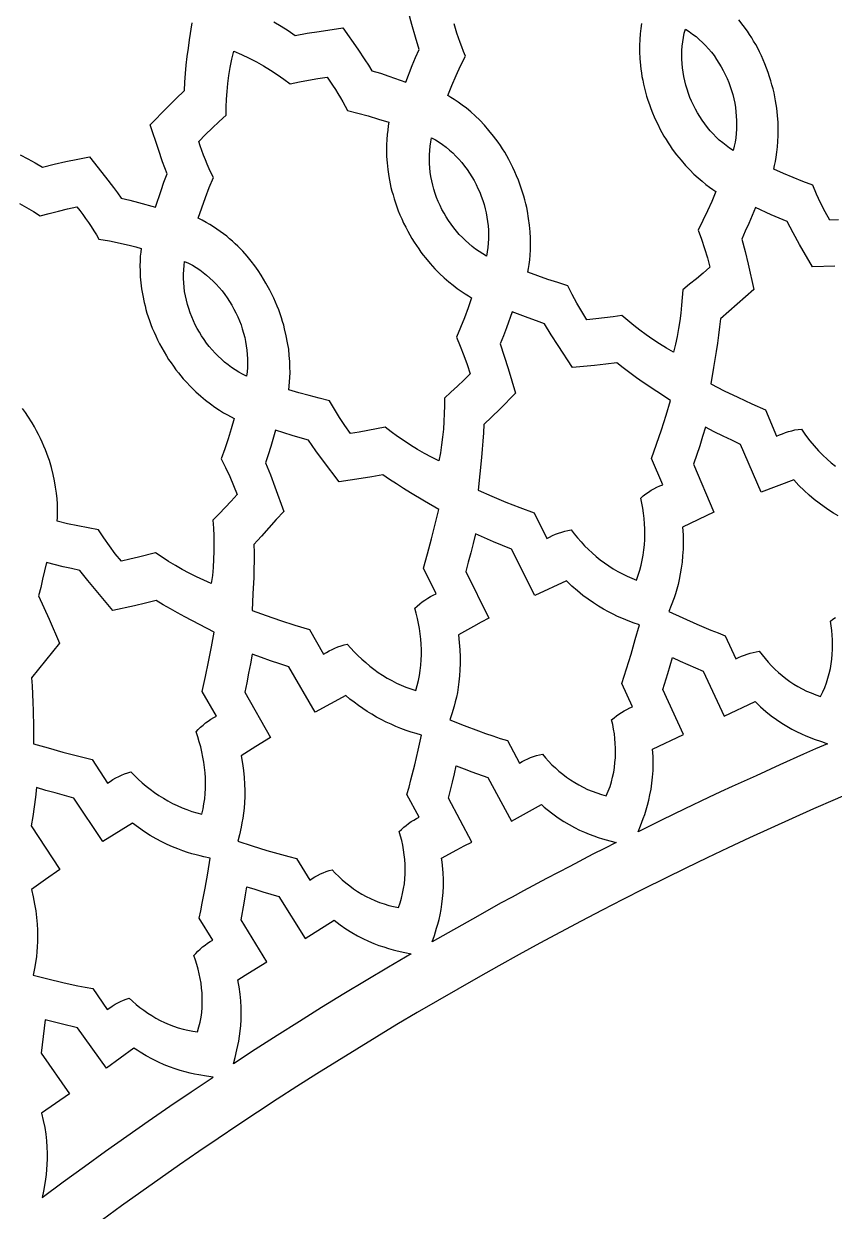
# Model space of a CAD drawing. Extents: x -550 to 550, y -550 to 550.
# Drawn here: x -216.7 to -141.9, y 287.4 to 397 of the extents above; entities that cross this region are included whole.
import ezdxf

# ---------------------------------------------------------------- set-up
doc = ezdxf.new("R2010")
doc.units = 0
doc.layers.add('LAYER_1', color=18, linetype='CONTINUOUS')
doc.layers.add('LAYER_10', color=4, linetype='CONTINUOUS')

msp = doc.modelspace()

# ---------------------------------------------------------------- linework, layer by layer
at = {"layer": 'LAYER_1'}
msp.add_lwpolyline([(0, 550, 0.414214), (-550, 0, 0.414214), (0, -550, 0.414214), (550, 0, 0.414214)], format="xyb", close=True, dxfattribs=at)
for points in [[(-193.64, 397.23), (-192.96, 396.82), (-192.3, 396.41), (-191.65, 395.97), (-190.55, 396.17), (-189.45, 396.34), (-187.25, 396.67), (-185.89, 394.7), (-185.22, 393.71), (-184.89, 393.21), (-184.57, 392.7), (-183.78, 392.47), (-183, 392.21), (-181.45, 391.66), (-180.85, 393.18), (-180.54, 393.93), (-180.2, 394.68), (-180.55, 395.82), (-180.88, 396.98), (-181.5, 399.29)], [(-217.05, 384.94), (-216.35, 384.58), (-215.67, 384.2), (-214.99, 383.81), (-213.91, 384.08), (-212.82, 384.32), (-211.73, 384.55), (-210.64, 384.76), (-209.16, 382.87), (-208.43, 381.92), (-208.07, 381.43), (-207.72, 380.95), (-206.92, 380.76), (-206.12, 380.55), (-204.54, 380.1), (-204.04, 381.66), (-203.77, 382.43), (-203.48, 383.19), (-203.9, 384.31), (-204.29, 385.45), (-205.05, 387.72), (-203.48, 389.31), (-202.69, 390.1), (-201.89, 390.87), (-201.84, 391.66), (-201.78, 392.44), (-201.71, 393.22), (-201.62, 394.01), (-201.51, 394.79), (-201.4, 395.56), (-201.16, 397.12)], [(-159.7, 397.06), (-159.77, 396.61), (-159.82, 396.12), (-159.85, 395.6), (-159.87, 395.04), (-159.87, 394.45), (-159.84, 393.84), (-159.79, 393.19), (-159.75, 392.86), (-159.7, 392.52), (-159.65, 392.18), (-159.58, 391.83), (-159.5, 391.47), (-159.42, 391.11), (-159.32, 390.74), (-159.22, 390.36), (-159.1, 389.99), (-158.97, 389.6), (-158.83, 389.22), (-158.67, 388.82), (-158.51, 388.44), (-158.34, 388.06), (-158.17, 387.7), (-157.99, 387.35), (-157.81, 387.01), (-157.62, 386.68), (-157.43, 386.36), (-157.24, 386.06), (-157.04, 385.76), (-156.85, 385.48), (-156.45, 384.94), (-156.04, 384.44), (-155.64, 383.97), (-155.24, 383.55), (-154.85, 383.17), (-154.47, 382.81), (-154.1, 382.5), (-153.74, 382.22), (-153.41, 381.96), (-153.1, 381.74), (-152.82, 381.55), (-153.2, 380.65), (-153.6, 379.76), (-154.02, 378.88), (-154.45, 378), (-154.15, 377.16), (-153.87, 376.3), (-153.61, 375.43), (-153.39, 374.56), (-154, 374.03), (-154.63, 373.5), (-155.26, 372.99), (-155.89, 372.49), (-155.94, 371.77), (-155.99, 371.06), (-156.07, 370.34), (-156.16, 369.63), (-156.27, 368.91), (-156.4, 368.18), (-156.56, 367.46), (-156.75, 366.73), (-157.4, 367.1), (-158.04, 367.5), (-158.65, 367.9), (-159.25, 368.32), (-159.84, 368.76), (-160.4, 369.2), (-160.96, 369.65), (-161.51, 370.12), (-162.31, 370), (-163.12, 369.89), (-163.92, 369.8), (-164.73, 369.71), (-165.2, 370.48), (-165.66, 371.26), (-166.08, 372.05), (-166.48, 372.86), (-167.41, 373.15), (-168.34, 373.45), (-169.26, 373.77), (-170.17, 374.11), (-170.11, 374.45), (-170.06, 374.82), (-170.01, 375.24), (-169.97, 375.69), (-169.94, 376.18), (-169.93, 376.7), (-169.94, 377.25), (-169.97, 377.83), (-170.03, 378.44), (-170.11, 379.08), (-170.22, 379.74), (-170.29, 380.09), (-170.37, 380.43), (-170.46, 380.78), (-170.56, 381.14), (-170.67, 381.5), (-170.79, 381.87), (-170.92, 382.24), (-171.06, 382.62), (-171.22, 383), (-171.39, 383.39), (-171.56, 383.77), (-171.74, 384.14), (-171.93, 384.5), (-172.12, 384.84), (-172.32, 385.18), (-172.52, 385.5), (-172.72, 385.81), (-172.93, 386.11), (-173.13, 386.4), (-173.34, 386.68), (-173.77, 387.2), (-174.19, 387.69), (-174.62, 388.13), (-175.04, 388.54), (-175.46, 388.91), (-175.86, 389.24), (-176.25, 389.54), (-176.62, 389.8), (-176.97, 390.04), (-177.29, 390.24), (-177.58, 390.42), (-177.21, 391.34), (-176.81, 392.26), (-176.39, 393.17), (-175.95, 394.06), (-176.12, 394.48), (-176.28, 394.9), (-176.44, 395.33), (-176.59, 395.76), (-176.73, 396.18), (-176.86, 396.62), (-176.99, 397.05)], [(-141.51, 378.93), (-142.32, 378.9), (-142.75, 379.69), (-143.16, 380.5), (-143.53, 381.32), (-143.89, 382.15), (-144.8, 382.49), (-145.7, 382.85), (-146.6, 383.23), (-147.49, 383.62), (-147.41, 383.95), (-147.34, 384.33), (-147.26, 384.74), (-147.2, 385.19), (-147.14, 385.67), (-147.1, 386.19), (-147.08, 386.74), (-147.07, 387.32), (-147.09, 387.94), (-147.13, 388.58), (-147.21, 389.25), (-147.26, 389.59), (-147.32, 389.94), (-147.39, 390.3), (-147.46, 390.66), (-147.55, 391.03), (-147.65, 391.4), (-147.76, 391.78), (-147.88, 392.16), (-148.01, 392.55), (-148.15, 392.95), (-148.3, 393.34), (-148.46, 393.72), (-148.63, 394.09), (-148.8, 394.44), (-148.97, 394.79), (-149.15, 395.12), (-149.34, 395.45), (-149.52, 395.76), (-149.72, 396.06), (-149.91, 396.35), (-150.3, 396.9), (-150.7, 397.41)], [(-217.09, 380.45), (-216.45, 380.09), (-215.82, 379.71), (-215.2, 379.32), (-214.36, 379.54), (-213.51, 379.75), (-212.67, 379.95), (-211.82, 380.14), (-211.54, 379.79), (-211.27, 379.43), (-211.01, 379.06), (-210.75, 378.69), (-210.49, 378.32), (-210.25, 377.94), (-210.01, 377.56), (-209.78, 377.17), (-208.79, 376.99), (-207.82, 376.79), (-206.85, 376.56), (-206.37, 376.44), (-205.89, 376.31), (-205.92, 375.96), (-205.96, 375.58), (-205.98, 375.16), (-205.99, 374.71), (-205.98, 374.22), (-205.96, 373.69), (-205.91, 373.14), (-205.84, 372.56), (-205.73, 371.95), (-205.6, 371.32), (-205.52, 370.99), (-205.43, 370.66), (-205.34, 370.33), (-205.23, 369.98), (-205.11, 369.64), (-204.98, 369.29), (-204.85, 368.94), (-204.69, 368.58), (-204.53, 368.22), (-204.36, 367.85), (-204.17, 367.49), (-203.97, 367.12), (-203.76, 366.75), (-203.55, 366.4), (-203.34, 366.06), (-203.12, 365.73), (-202.89, 365.42), (-202.67, 365.11), (-202.44, 364.82), (-202.22, 364.54), (-201.99, 364.27), (-201.76, 364.01), (-201.29, 363.52), (-200.83, 363.07), (-200.38, 362.66), (-199.93, 362.29), (-199.49, 361.95), (-199.07, 361.65), (-198.66, 361.38), (-198.28, 361.14), (-197.92, 360.93), (-197.28, 360.59), (-197.57, 359.65), (-197.86, 358.72), (-198.16, 357.8), (-198.49, 356.88), (-198.08, 356.07), (-197.7, 355.25), (-197.35, 354.42), (-197.02, 353.58), (-197.56, 352.97), (-198.12, 352.38), (-198.68, 351.79), (-199.25, 351.21), (-199.21, 350.49), (-199.18, 349.77), (-199.16, 349.05), (-199.17, 348.33), (-199.19, 347.6), (-199.23, 346.86), (-199.3, 346.12), (-199.4, 345.37), (-200.1, 345.67), (-200.78, 345.98), (-201.44, 346.31), (-202.09, 346.66), (-202.72, 347.03), (-203.34, 347.4), (-203.95, 347.79), (-204.55, 348.19), (-206.12, 347.79), (-206.91, 347.6), (-207.7, 347.42), (-208.27, 348.12), (-208.81, 348.84), (-209.32, 349.58), (-209.82, 350.33), (-210.77, 350.5), (-211.73, 350.69), (-212.67, 350.89), (-213.62, 351.12), (-213.6, 351.46), (-213.59, 351.84), (-213.6, 352.26), (-213.61, 352.71), (-213.64, 353.2), (-213.7, 353.72), (-213.77, 354.27), (-213.87, 354.84), (-214, 355.44), (-214.16, 356.07), (-214.35, 356.71), (-214.46, 357.04), (-214.58, 357.38), (-214.71, 357.72), (-214.85, 358.06), (-215.01, 358.41), (-215.17, 358.76), (-215.34, 359.12), (-215.53, 359.47), (-215.73, 359.83), (-215.94, 360.2), (-216.33, 360.81), (-216.56, 361.17), (-216.82, 361.54)], [(-141.86, 374.66), (-143.92, 374.6), (-145.11, 376.68), (-145.69, 377.73), (-146.25, 378.78), (-146.99, 379.09), (-147.72, 379.41), (-149.17, 380.07), (-149.79, 378.61), (-150.11, 377.89), (-150.44, 377.17), (-150.13, 376.01), (-149.85, 374.85), (-149.31, 372.51), (-150.85, 371.15), (-151.62, 370.47), (-152.41, 369.81), (-152.49, 369.06), (-152.58, 368.3), (-152.68, 367.55), (-152.79, 366.8), (-153.04, 365.3), (-153.3, 363.8), (-152.05, 363.17), (-150.79, 362.56), (-149.52, 361.96), (-148.25, 361.39), (-147.22, 358.96), (-146.95, 359.09), (-146.68, 359.2), (-146.4, 359.31), (-146.11, 359.4), (-145.82, 359.47), (-145.53, 359.54), (-145.23, 359.59), (-144.93, 359.62), (-144.55, 359.07), (-144.16, 358.55), (-143.77, 358.07), (-143.37, 357.63), (-142.97, 357.22), (-142.57, 356.85), (-142.18, 356.51), (-141.79, 356.2)], [(-141.54, 351.62), (-141.96, 351.86), (-142.39, 352.13), (-142.84, 352.44), (-143.29, 352.77), (-143.75, 353.13), (-144.22, 353.53), (-144.69, 353.96), (-145.17, 354.43), (-145.64, 354.94), (-148.64, 353.79), (-150.55, 358.2), (-151.36, 358.59), (-152.17, 358.98), (-152.98, 359.38), (-153.78, 359.79), (-154.05, 358.93), (-154.32, 358.08), (-154.88, 356.39), (-153.01, 351.95), (-155.9, 350.56), (-155.86, 349.86), (-155.85, 349.19), (-155.86, 348.55), (-155.9, 347.93), (-155.95, 347.34), (-156.02, 346.78), (-156.11, 346.25), (-156.21, 345.75), (-156.32, 345.28), (-156.44, 344.83), (-156.57, 344.42), (-156.69, 344.03), (-156.94, 343.35), (-157.16, 342.79), (-155.88, 342.2), (-154.59, 341.62), (-153.94, 341.34), (-153.29, 341.07), (-152.63, 340.81), (-151.97, 340.55), (-150.98, 338.4), (-150.73, 338.53), (-150.47, 338.65), (-150.2, 338.76), (-149.94, 338.85), (-149.66, 338.94), (-149.38, 339.01), (-149.1, 339.07), (-148.82, 339.11), (-148.56, 338.77), (-148.29, 338.43), (-148, 338.09), (-147.7, 337.77), (-147.39, 337.46), (-147.06, 337.16), (-146.72, 336.87), (-146.37, 336.59), (-146.01, 336.33), (-145.64, 336.08), (-145.25, 335.85), (-144.85, 335.64), (-144.45, 335.44), (-144.03, 335.26), (-143.6, 335.1), (-143.17, 334.95), (-142.96, 335.36), (-142.78, 335.78), (-142.62, 336.2), (-142.48, 336.63), (-142.36, 337.07), (-142.26, 337.51), (-142.18, 337.95), (-142.12, 338.39), (-142.08, 338.83), (-142.06, 339.28), (-142.05, 339.72), (-142.06, 340.16), (-142.08, 340.6), (-142.13, 341.04), (-142.18, 341.47), (-142.25, 341.9), (-142.03, 342.07), (-141.79, 342.23)]]:
    msp.add_lwpolyline(points, dxfattribs=at)
for points in [[(-155.22, 390.25), (-155.36, 390.62), (-155.49, 391), (-155.6, 391.38), (-155.7, 391.78), (-155.79, 392.17), (-155.86, 392.57), (-155.91, 392.97), (-155.95, 393.38), (-155.97, 393.78), (-155.97, 394.18), (-155.96, 394.59), (-155.93, 394.99), (-155.88, 395.39), (-155.82, 395.78), (-155.74, 396.17), (-155.63, 396.55), (-155.3, 396.34), (-154.98, 396.1), (-154.66, 395.86), (-154.36, 395.6), (-154.06, 395.32), (-153.78, 395.03), (-153.5, 394.73), (-153.24, 394.42), (-153, 394.1), (-152.76, 393.76), (-152.54, 393.42), (-152.33, 393.08), (-152.14, 392.72), (-151.96, 392.36), (-151.79, 392), (-151.64, 391.63), (-151.51, 391.26), (-151.38, 390.88), (-151.27, 390.5), (-151.18, 390.11), (-151.09, 389.71), (-151.03, 389.32), (-150.98, 388.92), (-150.94, 388.51), (-150.92, 388.11), (-150.92, 387.71), (-150.93, 387.31), (-150.96, 386.91), (-151, 386.51), (-151.06, 386.12), (-151.14, 385.73), (-151.24, 385.35), (-151.57, 385.57), (-151.89, 385.8), (-152.2, 386.05), (-152.51, 386.31), (-152.8, 386.59), (-153.08, 386.87), (-153.35, 387.17), (-153.61, 387.48), (-153.86, 387.8), (-154.1, 388.13), (-154.32, 388.47), (-154.53, 388.82), (-154.72, 389.17), (-154.9, 389.52), (-155.07, 389.89)], [(-194.01, 372.46), (-194.36, 373.1), (-194.57, 373.46), (-194.81, 373.85), (-195.08, 374.27), (-195.38, 374.69), (-195.72, 375.14), (-196.09, 375.59), (-196.5, 376.05), (-196.72, 376.28), (-196.95, 376.51), (-197.2, 376.74), (-197.45, 376.97), (-197.71, 377.2), (-197.98, 377.42), (-198.27, 377.64), (-198.57, 377.86), (-198.88, 378.08), (-199.2, 378.29), (-199.53, 378.5), (-199.88, 378.71), (-200.24, 378.9), (-200.61, 379.1), (-200.29, 380.04), (-199.95, 380.99), (-199.59, 381.92), (-199.21, 382.84), (-199.4, 383.25), (-199.59, 383.66), (-199.77, 384.08), (-199.94, 384.49), (-200.11, 384.91), (-200.27, 385.34), (-200.42, 385.76), (-200.56, 386.19), (-199.94, 386.81), (-199.32, 387.42), (-198.68, 388.02), (-198.04, 388.61), (-198.02, 389.34), (-197.99, 390.07), (-197.94, 390.8), (-197.87, 391.54), (-197.77, 392.28), (-197.65, 393.02), (-197.5, 393.77), (-197.41, 394.15), (-197.32, 394.52), (-196.6, 394.21), (-195.91, 393.87), (-195.24, 393.52), (-194.59, 393.15), (-193.95, 392.76), (-193.33, 392.35), (-192.72, 391.93), (-192.13, 391.51), (-191.27, 391.68), (-190.42, 391.84), (-189.56, 391.98), (-188.7, 392.12), (-188.45, 391.75), (-188.2, 391.37), (-187.95, 390.99), (-187.72, 390.61), (-187.49, 390.22), (-187.26, 389.83), (-187.05, 389.43), (-186.84, 389.03), (-185.87, 388.79), (-184.91, 388.53), (-183.96, 388.25), (-183.01, 387.95), (-183.07, 387.61), (-183.12, 387.23), (-183.17, 386.81), (-183.2, 386.36), (-183.23, 385.87), (-183.23, 385.34), (-183.22, 384.78), (-183.18, 384.2), (-183.12, 383.58), (-183.02, 382.94), (-182.96, 382.61), (-182.9, 382.28), (-182.82, 381.94), (-182.73, 381.59), (-182.63, 381.24), (-182.53, 380.88), (-182.41, 380.52), (-182.28, 380.15), (-182.14, 379.78), (-181.99, 379.41), (-181.82, 379.03), (-181.65, 378.65), (-181.46, 378.27), (-181.27, 377.91), (-181.08, 377.56), (-180.88, 377.22), (-180.67, 376.89), (-180.47, 376.57), (-180.26, 376.27), (-180.05, 375.97), (-179.84, 375.69), (-179.62, 375.42), (-179.19, 374.9), (-178.76, 374.43), (-178.33, 373.99), (-177.91, 373.59), (-177.49, 373.23), (-177.09, 372.9), (-176.7, 372.61), (-176.33, 372.35), (-175.98, 372.12), (-175.66, 371.92), (-175.37, 371.74), (-175.7, 370.82), (-176.04, 369.91), (-176.4, 369), (-176.78, 368.1), (-176.43, 367.27), (-176.1, 366.43), (-175.79, 365.58), (-175.52, 364.72), (-176.1, 364.15), (-176.69, 363.59), (-177.28, 363.04), (-177.89, 362.49), (-177.89, 361.78), (-177.9, 361.06), (-177.93, 360.34), (-177.98, 359.62), (-178.05, 358.89), (-178.14, 358.16), (-178.25, 357.43), (-178.39, 356.69), (-179.07, 357.02), (-179.73, 357.38), (-180.38, 357.75), (-181, 358.14), (-181.61, 358.54), (-182.2, 358.95), (-182.79, 359.38), (-183.36, 359.81), (-184.16, 359.64), (-184.95, 359.49), (-185.75, 359.34), (-186.55, 359.21), (-187.07, 359.94), (-187.57, 360.69), (-188.04, 361.46), (-188.49, 362.24), (-189.43, 362.47), (-190.37, 362.71), (-191.31, 362.98), (-192.23, 363.26), (-192.2, 363.6), (-192.17, 363.98), (-192.15, 364.4), (-192.13, 364.85), (-192.14, 365.34), (-192.16, 365.86), (-192.2, 366.41), (-192.26, 366.99), (-192.36, 367.6), (-192.48, 368.23), (-192.63, 368.89), (-192.72, 369.22), (-192.82, 369.57), (-192.93, 369.91), (-193.05, 370.26), (-193.18, 370.62), (-193.33, 370.98), (-193.48, 371.34), (-193.64, 371.71), (-193.82, 372.08)], [(-178.28, 380.27), (-178.45, 380.63), (-178.6, 381), (-178.73, 381.38), (-178.85, 381.76), (-178.96, 382.15), (-179.05, 382.54), (-179.13, 382.94), (-179.19, 383.34), (-179.23, 383.74), (-179.26, 384.14), (-179.27, 384.55), (-179.27, 384.95), (-179.24, 385.35), (-179.2, 385.74), (-179.14, 386.13), (-179.07, 386.52), (-178.72, 386.33), (-178.38, 386.12), (-178.05, 385.89), (-177.73, 385.65), (-177.42, 385.39), (-177.12, 385.12), (-176.83, 384.83), (-176.55, 384.54), (-176.29, 384.23), (-176.03, 383.91), (-175.79, 383.59), (-175.56, 383.25), (-175.35, 382.91), (-175.15, 382.56), (-174.96, 382.21), (-174.79, 381.85), (-174.63, 381.49), (-174.48, 381.12), (-174.35, 380.74), (-174.23, 380.36), (-174.13, 379.97), (-174.04, 379.58), (-173.96, 379.18), (-173.9, 378.78), (-173.86, 378.38), (-173.83, 377.98), (-173.82, 377.58), (-173.82, 377.18), (-173.84, 376.78), (-173.88, 376.38), (-173.93, 375.99), (-174.01, 375.6), (-174.35, 375.8), (-174.69, 376.01), (-175.01, 376.24), (-175.33, 376.49), (-175.64, 376.75), (-175.94, 377.02), (-176.23, 377.3), (-176.51, 377.6), (-176.78, 377.9), (-177.03, 378.22), (-177.27, 378.54), (-177.5, 378.88), (-177.72, 379.22), (-177.92, 379.56), (-178.11, 379.91)], [(-200.7, 368.91), (-200.88, 369.26), (-201.05, 369.62), (-201.21, 369.99), (-201.36, 370.37), (-201.49, 370.75), (-201.6, 371.14), (-201.7, 371.53), (-201.79, 371.92), (-201.86, 372.32), (-201.91, 372.72), (-201.94, 373.13), (-201.96, 373.53), (-201.96, 373.93), (-201.95, 374.32), (-201.91, 374.72), (-201.86, 375.11), (-201.5, 374.94), (-201.15, 374.75), (-200.81, 374.54), (-200.47, 374.32), (-200.15, 374.08), (-199.83, 373.83), (-199.53, 373.56), (-199.23, 373.28), (-198.95, 372.99), (-198.67, 372.69), (-198.41, 372.38), (-198.16, 372.06), (-197.93, 371.73), (-197.71, 371.4), (-197.5, 371.06), (-197.31, 370.71), (-197.13, 370.36), (-196.96, 370), (-196.81, 369.63), (-196.66, 369.25), (-196.54, 368.87), (-196.42, 368.48), (-196.32, 368.09), (-196.24, 367.7), (-196.17, 367.3), (-196.12, 366.9), (-196.08, 366.5), (-196.06, 366.1), (-196.06, 365.7), (-196.07, 365.3), (-196.1, 364.91), (-196.15, 364.51), (-196.51, 364.69), (-196.86, 364.88), (-197.2, 365.09), (-197.53, 365.32), (-197.85, 365.56), (-198.17, 365.81), (-198.47, 366.07), (-198.77, 366.35), (-199.05, 366.64), (-199.33, 366.94), (-199.59, 367.25), (-199.84, 367.57), (-200.07, 367.89), (-200.3, 368.23), (-200.5, 368.57)], [(-160.15, 345.69), (-159.99, 346.13), (-159.85, 346.59), (-159.72, 347.05), (-159.62, 347.52), (-159.54, 347.99), (-159.47, 348.47), (-159.43, 348.95), (-159.4, 349.43), (-159.39, 349.92), (-159.4, 350.4), (-159.42, 350.89), (-159.46, 351.37), (-159.51, 351.85), (-159.58, 352.33), (-159.67, 352.8), (-159.77, 353.26), (-159.54, 353.45), (-159.3, 353.64), (-159.05, 353.81), (-158.8, 353.97), (-158.54, 354.11), (-158.27, 354.25), (-157.99, 354.37), (-157.71, 354.48), (-158.76, 356.9), (-158.3, 358.23), (-157.85, 359.56), (-157.43, 360.9), (-157.03, 362.25), (-158.29, 363.09), (-159.54, 363.94), (-160.16, 364.37), (-160.77, 364.82), (-161.38, 365.27), (-161.98, 365.73), (-163, 365.61), (-164.02, 365.51), (-166.06, 365.32), (-167.37, 367.33), (-168.02, 368.33), (-168.64, 369.35), (-169.39, 369.61), (-170.14, 369.89), (-171.62, 370.46), (-172.16, 368.97), (-172.44, 368.24), (-172.73, 367.51), (-172.36, 366.37), (-172, 365.23), (-171.32, 362.93), (-172.78, 361.47), (-173.51, 360.75), (-174.25, 360.04), (-174.29, 359.28), (-174.33, 358.52), (-174.39, 357.76), (-174.45, 357), (-174.61, 355.49), (-174.78, 353.98), (-173.5, 353.42), (-172.21, 352.89), (-170.91, 352.37), (-169.6, 351.88), (-168.43, 349.52), (-168.17, 349.66), (-167.9, 349.8), (-167.63, 349.92), (-167.35, 350.02), (-167.06, 350.12), (-166.77, 350.2), (-166.48, 350.27), (-166.19, 350.32), (-165.9, 349.94), (-165.59, 349.57), (-165.27, 349.21), (-164.94, 348.86), (-164.6, 348.52), (-164.24, 348.19), (-163.87, 347.87), (-163.5, 347.56), (-163.11, 347.27), (-162.71, 346.99), (-162.3, 346.73), (-161.89, 346.48), (-161.46, 346.26), (-161.03, 346.05), (-160.59, 345.86)], [(-180.53, 335.48), (-180.4, 335.94), (-180.28, 336.4), (-180.19, 336.87), (-180.12, 337.35), (-180.06, 337.82), (-180.03, 338.31), (-180.01, 338.79), (-180.01, 339.27), (-180.03, 339.76), (-180.06, 340.24), (-180.12, 340.73), (-180.18, 341.2), (-180.27, 341.68), (-180.37, 342.15), (-180.48, 342.62), (-180.61, 343.08), (-180.39, 343.28), (-180.16, 343.48), (-179.93, 343.67), (-179.68, 343.84), (-179.43, 344), (-179.17, 344.16), (-178.91, 344.29), (-178.64, 344.42), (-179.83, 346.77), (-179.45, 348.12), (-179.08, 349.48), (-178.74, 350.84), (-178.41, 352.2), (-179.71, 352.97), (-181.02, 353.75), (-181.66, 354.15), (-182.3, 354.56), (-182.94, 354.97), (-183.57, 355.4), (-184.57, 355.22), (-185.58, 355.05), (-187.61, 354.74), (-189.04, 356.66), (-189.74, 357.62), (-190.43, 358.6), (-191.19, 358.81), (-191.95, 359.04), (-193.47, 359.52), (-193.91, 358.01), (-194.14, 357.25), (-194.39, 356.51), (-193.95, 355.39), (-193.53, 354.28), (-192.72, 352.03), (-193.41, 351.27), (-194.1, 350.5), (-194.78, 349.73), (-195.13, 349.35), (-195.48, 348.98), (-195.46, 348.22), (-195.46, 347.46), (-195.47, 346.7), (-195.49, 345.93), (-195.56, 344.41), (-195.64, 342.89), (-194.33, 342.42), (-193, 341.96), (-191.68, 341.53), (-190.34, 341.12), (-189.03, 338.83), (-188.78, 338.99), (-188.53, 339.14), (-188.26, 339.28), (-187.99, 339.4), (-187.71, 339.51), (-187.42, 339.61), (-187.14, 339.7), (-186.85, 339.77), (-186.53, 339.41), (-186.21, 339.06), (-185.87, 338.71), (-185.51, 338.38), (-185.15, 338.06), (-184.77, 337.74), (-184.39, 337.45), (-183.99, 337.16), (-183.59, 336.89), (-183.17, 336.64), (-182.75, 336.4), (-182.32, 336.18), (-181.88, 335.97), (-181.44, 335.79), (-180.99, 335.63)], [(-162.94, 325.78), (-162.76, 326.21), (-162.6, 326.63), (-162.47, 327.07), (-162.36, 327.5), (-162.26, 327.94), (-162.19, 328.39), (-162.14, 328.83), (-162.1, 329.28), (-162.09, 329.73), (-162.09, 330.17), (-162.11, 330.61), (-162.15, 331.06), (-162.2, 331.49), (-162.27, 331.93), (-162.35, 332.36), (-162.45, 332.78), (-162.23, 332.97), (-162.01, 333.14), (-161.78, 333.31), (-161.54, 333.47), (-161.29, 333.62), (-161.04, 333.75), (-160.78, 333.88), (-160.52, 333.99), (-161.52, 336.14), (-161.29, 336.81), (-161.07, 337.48), (-160.66, 338.83), (-160.27, 340.2), (-159.88, 341.56), (-160.45, 341.75), (-161.13, 342.01), (-161.5, 342.16), (-161.9, 342.33), (-162.31, 342.53), (-162.75, 342.75), (-163.19, 342.99), (-163.66, 343.27), (-164.13, 343.57), (-164.61, 343.91), (-165.11, 344.27), (-165.6, 344.68), (-166.11, 345.12), (-166.61, 345.6), (-169.53, 344.26), (-171.7, 348.55), (-172.53, 348.89), (-173.36, 349.23), (-174.19, 349.58), (-175.02, 349.94), (-175.23, 349.07), (-175.45, 348.21), (-175.68, 347.34), (-175.92, 346.49), (-173.78, 342.18), (-174.49, 341.79), (-175.19, 341.4), (-176.59, 340.62), (-176.51, 339.92), (-176.45, 339.25), (-176.43, 338.61), (-176.43, 337.99), (-176.45, 337.4), (-176.49, 336.83), (-176.54, 336.3), (-176.61, 335.79), (-176.69, 335.31), (-176.78, 334.86), (-176.88, 334.44), (-176.98, 334.04), (-177.19, 333.35), (-177.38, 332.77), (-176.06, 332.26), (-174.74, 331.76), (-174.08, 331.52), (-173.41, 331.29), (-172.74, 331.07), (-172.07, 330.86), (-170.95, 328.77), (-170.71, 328.92), (-170.46, 329.05), (-170.2, 329.17), (-169.94, 329.29), (-169.67, 329.39), (-169.4, 329.48), (-169.12, 329.55), (-168.84, 329.62), (-168.56, 329.28), (-168.27, 328.96), (-167.96, 328.64), (-167.64, 328.34), (-167.31, 328.04), (-166.96, 327.76), (-166.61, 327.49), (-166.24, 327.24), (-165.86, 326.99), (-165.47, 326.77), (-165.08, 326.56), (-164.67, 326.36), (-164.25, 326.19), (-163.82, 326.03), (-163.38, 325.9)], [(-200.27, 324.08), (-200.16, 324.55), (-200.08, 325.02), (-200.01, 325.49), (-199.97, 325.97), (-199.94, 326.45), (-199.94, 326.93), (-199.95, 327.42), (-199.98, 327.9), (-200.03, 328.38), (-200.09, 328.87), (-200.17, 329.34), (-200.27, 329.82), (-200.38, 330.29), (-200.51, 330.76), (-200.65, 331.21), (-200.8, 331.67), (-200.6, 331.88), (-200.39, 332.09), (-200.16, 332.3), (-199.93, 332.49), (-199.69, 332.66), (-199.44, 332.83), (-199.18, 332.99), (-198.92, 333.13), (-200.25, 335.41), (-199.95, 336.77), (-199.66, 338.14), (-199.39, 339.52), (-199.14, 340.89), (-200.5, 341.58), (-201.85, 342.29), (-202.52, 342.66), (-203.18, 343.03), (-203.84, 343.41), (-204.5, 343.8), (-205.49, 343.55), (-206.49, 343.32), (-208.49, 342.88), (-210.03, 344.71), (-210.79, 345.64), (-211.53, 346.57), (-212.31, 346.74), (-213.08, 346.92), (-214.62, 347.3), (-214.97, 345.76), (-215.15, 344.99), (-215.36, 344.23), (-214.85, 343.15), (-214.37, 342.06), (-213.42, 339.86), (-214.71, 338.27), (-215.35, 337.47), (-216, 336.67), (-215.94, 335.91), (-215.9, 335.15), (-215.86, 334.39), (-215.83, 333.63), (-215.81, 332.1), (-215.8, 330.58), (-214.46, 330.19), (-213.11, 329.81), (-211.76, 329.46), (-210.41, 329.13), (-208.97, 326.93), (-208.73, 327.1), (-208.48, 327.27), (-208.22, 327.42), (-207.95, 327.56), (-207.68, 327.68), (-207.4, 327.8), (-207.11, 327.89), (-206.83, 327.97), (-206.49, 327.63), (-206.14, 327.3), (-205.78, 326.98), (-205.41, 326.67), (-205.03, 326.37), (-204.64, 326.08), (-204.23, 325.8), (-203.82, 325.54), (-203.4, 325.3), (-202.97, 325.07), (-202.54, 324.86), (-202.09, 324.66), (-201.65, 324.49), (-201.19, 324.33), (-200.73, 324.2)], [(-182.13, 315.45), (-181.97, 315.88), (-181.84, 316.32), (-181.74, 316.76), (-181.65, 317.2), (-181.58, 317.65), (-181.54, 318.1), (-181.51, 318.55), (-181.51, 318.99), (-181.52, 319.44), (-181.55, 319.89), (-181.59, 320.33), (-181.66, 320.77), (-181.73, 321.2), (-181.83, 321.63), (-181.94, 322.05), (-182.06, 322.47), (-181.86, 322.67), (-181.64, 322.86), (-181.42, 323.04), (-181.19, 323.22), (-180.96, 323.38), (-180.71, 323.53), (-180.46, 323.67), (-180.21, 323.8), (-181.34, 325.88), (-181.15, 326.56), (-180.97, 327.25), (-180.63, 328.62), (-180.32, 329.99), (-180.01, 331.37), (-180.49, 331.51), (-180.96, 331.65), (-181.43, 331.81), (-181.9, 331.99), (-182.36, 332.17), (-182.81, 332.37), (-183.27, 332.58), (-183.71, 332.8), (-184.15, 333.04), (-184.58, 333.29), (-185.01, 333.55), (-185.42, 333.82), (-185.83, 334.1), (-186.22, 334.4), (-186.61, 334.7), (-186.99, 335.02), (-189.81, 333.5), (-192.23, 337.66), (-193.09, 337.94), (-193.94, 338.23), (-194.78, 338.53), (-195.63, 338.84), (-195.79, 337.96), (-195.96, 337.08), (-196.13, 336.21), (-196.32, 335.33), (-193.93, 331.16), (-195.3, 330.32), (-196.65, 329.45), (-196.53, 328.76), (-196.43, 328.1), (-196.37, 327.46), (-196.33, 326.84), (-196.31, 326.25), (-196.32, 325.68), (-196.34, 325.14), (-196.38, 324.63), (-196.43, 324.15), (-196.5, 323.69), (-196.57, 323.26), (-196.64, 322.86), (-196.81, 322.15), (-196.96, 321.57), (-195.62, 321.14), (-194.27, 320.72), (-193.59, 320.53), (-192.92, 320.34), (-192.24, 320.16), (-191.55, 319.99), (-190.31, 317.97), (-190.08, 318.13), (-189.84, 318.28), (-189.59, 318.42), (-189.33, 318.55), (-189.07, 318.67), (-188.8, 318.77), (-188.53, 318.86), (-188.26, 318.94), (-187.96, 318.62), (-187.64, 318.31), (-187.32, 318.01), (-186.98, 317.73), (-186.63, 317.45), (-186.27, 317.19), (-185.9, 316.94), (-185.52, 316.7), (-185.12, 316.48), (-184.72, 316.28), (-184.31, 316.09), (-183.89, 315.93), (-183.46, 315.78), (-183.02, 315.65), (-182.58, 315.54)], [(-160, 322.44), (-159.78, 323), (-159.53, 323.67), (-159.39, 324.05), (-159.26, 324.46), (-159.14, 324.89), (-159.02, 325.36), (-158.91, 325.85), (-158.81, 326.37), (-158.73, 326.92), (-158.67, 327.5), (-158.63, 328.1), (-158.62, 328.74), (-158.63, 329.39), (-158.65, 329.73), (-158.67, 330.08), (-155.83, 331.43), (-157.73, 335.59), (-157.27, 337.06), (-157.05, 337.79), (-156.83, 338.53), (-156.13, 338.21), (-155.42, 337.89), (-153.99, 337.28), (-152.05, 333.13), (-149.19, 334.47), (-148.95, 334.22), (-148.7, 333.99), (-148.21, 333.56), (-147.72, 333.16), (-147.23, 332.81), (-146.75, 332.48), (-146.28, 332.19), (-145.82, 331.93), (-145.38, 331.7), (-144.94, 331.49), (-144.53, 331.31), (-144.14, 331.15), (-143.76, 331.01), (-143.09, 330.77), (-142.52, 330.58), (-143.63, 330.1), (-144.73, 329.62), (-146.93, 328.63), (-149.12, 327.62), (-151.32, 326.62), (-152.41, 326.12), (-153.5, 325.61), (-155.68, 324.57), (-157.84, 323.51)], [(-179, 312.29), (-178.81, 312.86), (-178.6, 313.55), (-178.49, 313.93), (-178.38, 314.35), (-178.28, 314.79), (-178.19, 315.27), (-178.11, 315.77), (-178.05, 316.29), (-178, 316.85), (-177.97, 317.43), (-177.97, 318.04), (-178, 318.67), (-178.05, 319.33), (-178.09, 319.66), (-178.14, 320.01), (-176.75, 320.77), (-176.06, 321.14), (-175.36, 321.5), (-177.51, 325.54), (-177.14, 327.04), (-176.96, 327.79), (-176.8, 328.54), (-176.07, 328.26), (-175.34, 327.99), (-173.89, 327.46), (-171.7, 323.44), (-168.93, 324.95), (-168.67, 324.72), (-168.41, 324.51), (-167.89, 324.1), (-167.38, 323.73), (-166.87, 323.41), (-166.37, 323.11), (-165.88, 322.85), (-165.41, 322.61), (-164.95, 322.41), (-164.51, 322.23), (-164.08, 322.07), (-163.68, 321.93), (-163.3, 321.81), (-162.61, 321.61), (-162.03, 321.45), (-163.11, 320.91), (-164.19, 320.37), (-166.32, 319.25), (-168.45, 318.12), (-170.58, 316.98), (-171.64, 316.41), (-172.7, 315.84), (-174.81, 314.67)], [(-200.66, 303.99), (-200.54, 304.43), (-200.43, 304.88), (-200.35, 305.32), (-200.29, 305.77), (-200.26, 306.22), (-200.24, 306.67), (-200.24, 307.12), (-200.26, 307.57), (-200.3, 308.02), (-200.35, 308.46), (-200.43, 308.9), (-200.52, 309.33), (-200.62, 309.76), (-200.74, 310.19), (-200.87, 310.6), (-201.02, 311.01), (-200.83, 311.22), (-200.63, 311.43), (-200.42, 311.62), (-200.2, 311.81), (-199.98, 311.99), (-199.75, 312.15), (-199.51, 312.31), (-199.26, 312.45), (-200.51, 314.47), (-200.37, 315.15), (-200.23, 315.84), (-199.97, 317.23), (-199.73, 318.62), (-199.5, 320.01), (-200.1, 320.13), (-200.44, 320.21), (-200.8, 320.31), (-201.19, 320.42), (-201.61, 320.54), (-202.04, 320.69), (-202.5, 320.86), (-202.98, 321.05), (-203.47, 321.27), (-203.98, 321.52), (-204.5, 321.8), (-205.03, 322.11), (-205.58, 322.45), (-206.13, 322.83), (-206.69, 323.25), (-209.42, 321.56), (-212.09, 325.56), (-212.95, 325.79), (-213.82, 326.03), (-214.68, 326.27), (-215.54, 326.53), (-215.64, 325.64), (-215.76, 324.75), (-215.88, 323.87), (-216.02, 322.98), (-213.38, 318.96), (-214.7, 318.04), (-215.36, 317.58), (-216.01, 317.12), (-215.84, 316.43), (-215.71, 315.77), (-215.61, 315.14), (-215.53, 314.52), (-215.48, 313.93), (-215.45, 313.37), (-215.44, 312.83), (-215.45, 312.31), (-215.47, 311.82), (-215.51, 311.36), (-215.55, 310.93), (-215.6, 310.53), (-215.72, 309.81), (-215.84, 309.21), (-214.48, 308.87), (-213.11, 308.54), (-212.42, 308.38), (-211.73, 308.23), (-211.05, 308.1), (-210.35, 307.97), (-209, 306.03), (-208.77, 306.2), (-208.54, 306.36), (-208.29, 306.52), (-208.04, 306.66), (-207.79, 306.78), (-207.52, 306.9), (-207.26, 307), (-206.99, 307.09), (-206.67, 306.8), (-206.34, 306.51), (-205.99, 306.23), (-205.64, 305.97), (-205.27, 305.71), (-204.9, 305.47), (-204.51, 305.25), (-204.12, 305.03), (-203.71, 304.84), (-203.3, 304.66), (-202.88, 304.5), (-202.45, 304.36), (-202.01, 304.23), (-201.57, 304.13), (-201.12, 304.05)], [(-197.36, 301.03), (-197.2, 301.61), (-197.03, 302.31), (-196.95, 302.7), (-196.87, 303.12), (-196.79, 303.57), (-196.73, 304.05), (-196.68, 304.55), (-196.65, 305.09), (-196.63, 305.64), (-196.64, 306.22), (-196.68, 306.83), (-196.74, 307.46), (-196.83, 308.12), (-196.89, 308.45), (-196.96, 308.79), (-196.29, 309.21), (-195.62, 309.62), (-194.27, 310.43), (-196.66, 314.33), (-196.38, 315.85), (-196.25, 316.61), (-196.12, 317.37), (-195.39, 317.14), (-194.64, 316.91), (-193.16, 316.48), (-190.73, 312.59), (-188.07, 314.28), (-187.79, 314.06), (-187.52, 313.86), (-186.98, 313.49), (-186.44, 313.15), (-185.91, 312.85), (-185.4, 312.59), (-184.9, 312.35), (-184.41, 312.14), (-183.93, 311.96), (-183.48, 311.81), (-183.05, 311.67), (-182.63, 311.56), (-182.24, 311.46), (-181.55, 311.3), (-180.96, 311.18), (-182, 310.57), (-183.04, 309.96), (-185.11, 308.72), (-187.17, 307.47), (-189.22, 306.21), (-191.27, 304.94), (-193.31, 303.65), (-195.34, 302.35)], [(-215.01, 288.69), (-213.07, 290.13), (-211.12, 291.55), (-209.16, 292.95), (-207.2, 294.34), (-205.22, 295.72), (-203.24, 297.1), (-201.25, 298.45), (-199.24, 299.79), (-199.83, 299.88), (-200.54, 300), (-200.94, 300.07), (-201.36, 300.17), (-201.8, 300.28), (-202.26, 300.41), (-202.74, 300.56), (-203.25, 300.74), (-203.76, 300.94), (-204.29, 301.18), (-204.84, 301.45), (-205.4, 301.75), (-205.96, 302.09), (-206.25, 302.28), (-206.54, 302.48), (-209.09, 300.63), (-211.74, 304.36), (-213.25, 304.71), (-214, 304.89), (-214.75, 305.08), (-214.83, 304.31), (-214.91, 303.54), (-215.1, 302), (-212.48, 298.25), (-215.08, 296.47), (-214.92, 295.8), (-214.78, 295.15), (-214.68, 294.52), (-214.62, 293.92), (-214.57, 293.34), (-214.55, 292.78), (-214.55, 292.25), (-214.57, 291.74), (-214.6, 291.26), (-214.65, 290.81), (-214.7, 290.38), (-214.76, 289.98), (-214.89, 289.28)]]:
    msp.add_lwpolyline(points, close=True, dxfattribs=at)
at = {"layer": 'LAYER_10'}
for points in [[(-485, 0, 0.414214), (0, -485, 0.414214), (485, 0, 0.414214), (0, 485, 0.414214)], [(355, 0, 0.414214), (0, 355, 0.414214), (-355, 0, 0.414214), (0, -355, 0.414214)]]:
    msp.add_lwpolyline(points, format="xyb", close=True, dxfattribs=at)

doc.saveas('drawing.dxf')
